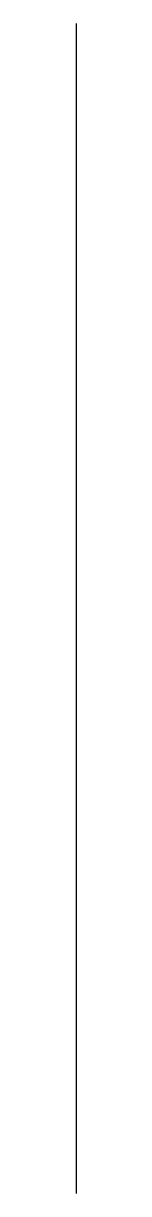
# Model space of a CAD drawing. Header units: inches. Extents: x 0 to 0, y -0.5 to 0.5.
import ezdxf

# ---------------------------------------------------------------- set-up
doc = ezdxf.new("R2010")
doc.units = ezdxf.units.IN
doc.header["$MEASUREMENT"] = 0

msp = doc.modelspace()

# ---------------------------------------------------------------- linework, layer by layer
at = {"color": 0}
msp.add_line((0, 0.5), (0, -0.5), dxfattribs=at)

doc.saveas('drawing.dxf')
